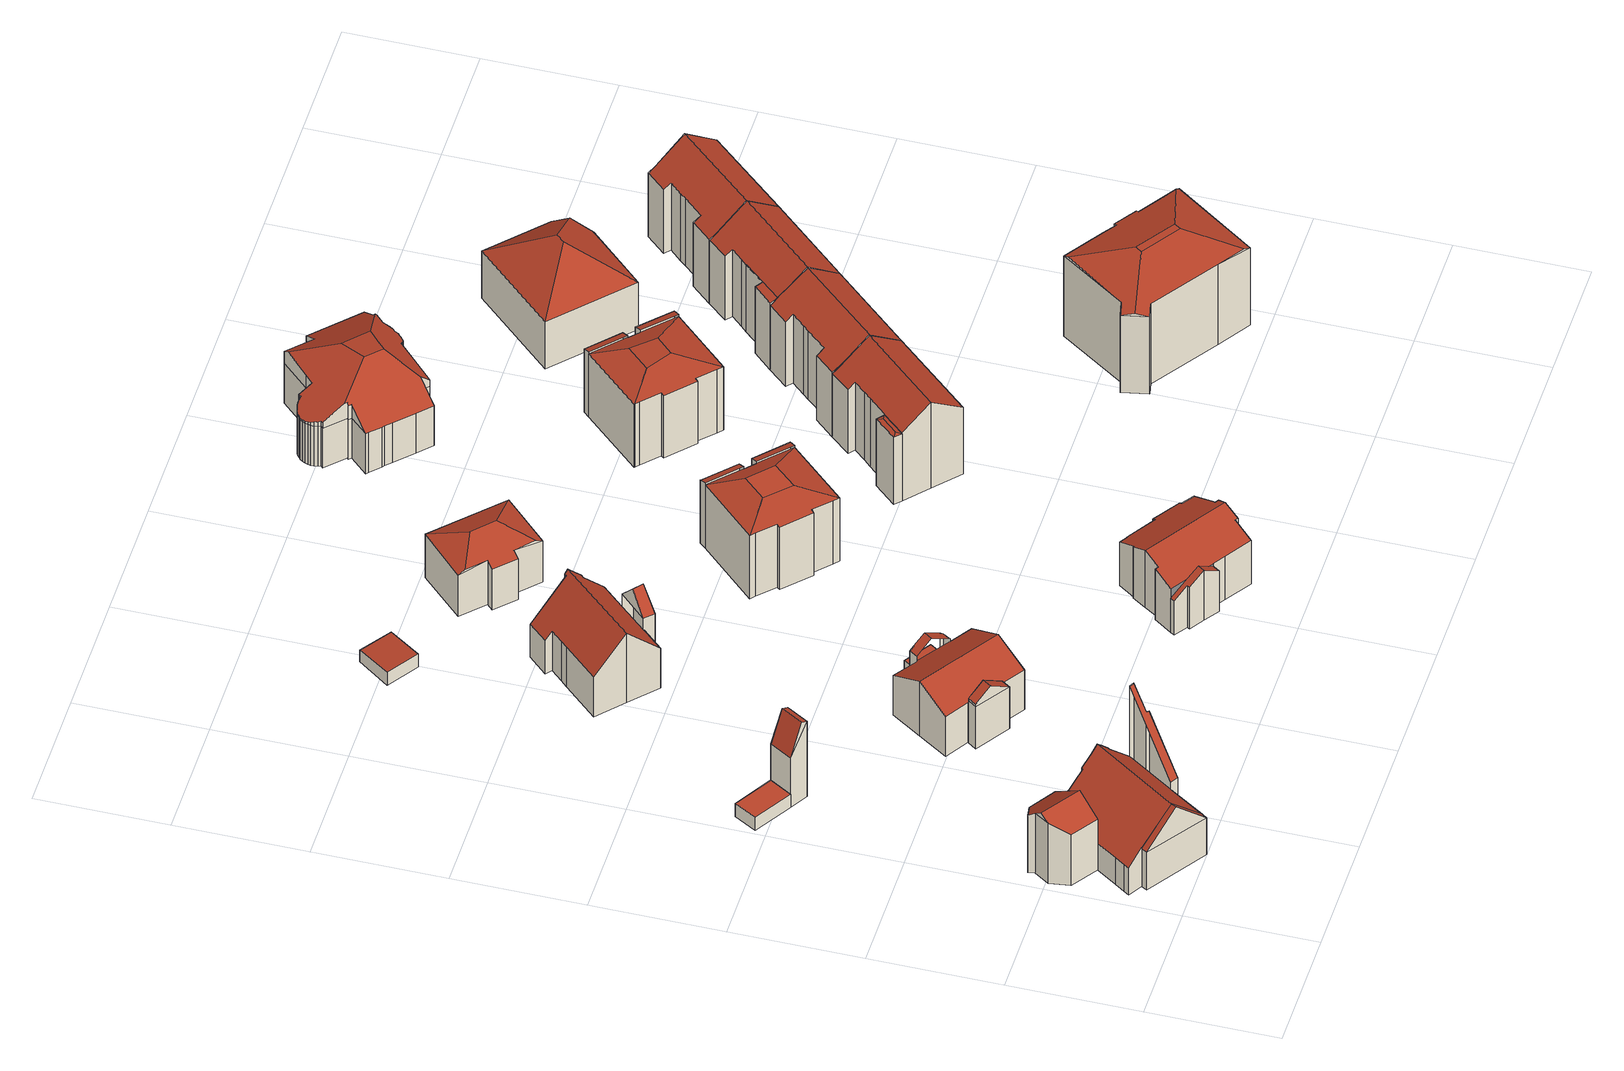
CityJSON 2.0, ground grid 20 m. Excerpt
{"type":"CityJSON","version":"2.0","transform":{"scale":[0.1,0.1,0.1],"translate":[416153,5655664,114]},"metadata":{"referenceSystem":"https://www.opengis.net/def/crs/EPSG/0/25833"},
"CityObjects":{
"building1":{"type":"Building","attributes":{"Gemeindeschluessel":14612000,"Geometrietyp2DReferenz":"3000","function":"31001_9998","roofType":"9999"},"children":["building1-1","building1-2","building1-3","building1-4"]},
"building1-1":{"type":"BuildingPart","attributes":{"Dachtyp_tdc":"tdcGableRoof","Dachneigung":44.86,"QualitaetDacherkennung":56,"Geometrietyp2DReferenz":"3000","measuredHeight":12.57,"roofType":"3100"},"parents":["building1"],"geometry":[{"type":"MultiSurface","lod":"2","boundaries":[[[0,1,2,3]],[[1,4,5,2]],[[4,6,7,5]],[[4,1,8]],[[1,0,9,8]],[[6,4,8,9,10]],[[3,2,5,7,11]]],"semantics":{"surfaces":[{"type":"WallSurface"},{"type":"RoofSurface"},{"type":"GroundSurface"}],"values":[0,0,0,0,1,1,2]}}]},
"building1-2":{"type":"BuildingPart","attributes":{"Dachtyp_tdc":"tdcPolyFlatRoof","Dachneigung":53.74,"QualitaetDacherkennung":17,"Geometrietyp2DReferenz":"3000","measuredHeight":20.42,"roofType":"2100"},"parents":["building1"],"geometry":[{"type":"MultiSurface","lod":"2","boundaries":[[[12,13,14,15,16]],[[13,17,18,14]],[[17,19,20,18]],[[19,21,22,20]],[[21,23,24,25,22]],[[21,19,17,13,12,23]],[[25,15,14,18,20,22]]],"semantics":{"surfaces":[{"type":"WallSurface"},{"type":"RoofSurface"},{"type":"GroundSurface"}],"values":[0,0,0,0,0,1,2]}}]},
"building1-3":{"type":"BuildingPart","attributes":{"Dachtyp_tdc":"tdcFreeFormRoof","Dachneigung":37.56,"QualitaetDacherkennung":56,"Geometrietyp2DReferenz":"3000","measuredHeight":12.49,"roofType":"5000"},"parents":["building1"],"geometry":[{"type":"MultiSurface","lod":"2","boundaries":[[[26,27,28,29,30]],[[27,31,32,28]],[[31,33,34,32]],[[33,35,36,34]],[[35,37,38,36]],[[37,39,40,41,38]],[[26,42,43,31,27]],[[42,39,37,35,33,43]],[[33,31,43]],[[26,39,42]],[[29,28,32,34,36,38,41]]],"semantics":{"surfaces":[{"type":"WallSurface"},{"type":"RoofSurface"},{"type":"GroundSurface"}],"values":[0,0,0,0,0,0,1,1,0,0,2]}}]},
"building1-4":{"type":"BuildingPart","attributes":{"Dachtyp_tdc":"tdcGableRoof","Dachneigung":43.64,"QualitaetDacherkennung":31,"Geometrietyp2DReferenz":"3000","measuredHeight":12.53,"roofType":"3100"},"parents":["building1"],"geometry":[{"type":"MultiSurface","lod":"2","boundaries":[[[44,16,15,45]],[[24,0,3,25]],[[46,47,48,7,6]],[[47,49,50,48]],[[49,51,52,50]],[[51,30,29,52]],[[40,53,54,41]],[[53,55,56,54]],[[55,57,58,56]],[[57,59,60,58]],[[59,61,62,60]],[[61,63,64,62]],[[63,44,45,64]],[[59,57,55,53,40,30,51,49,47,46,65]],[[65,10,0,24,16,44,63,61,59]],[[45,15,25,3,11,7,48,50,52,29,41,54,56,58,60,62,64]]],"semantics":{"surfaces":[{"type":"WallSurface"},{"type":"RoofSurface"},{"type":"GroundSurface"}],"values":[0,0,0,0,0,0,0,0,0,0,0,0,0,1,1,2]}}]},
"building2":{"type":"Building","attributes":{"Dachtyp_tdc":"tdcPolyFlatRoof","Gemeindeschluessel":14612000,"Dachneigung":0,"QualitaetDacherkennung":77,"Geometrietyp2DReferenz":"3000","measuredHeight":2.43,"function":"31001_9998","roofType":"1000"},"geometry":[{"type":"Solid","lod":"2","boundaries":[[[[66,67,68,69]],[[67,70,71,68]],[[70,72,73,71]],[[72,66,69,73]],[[72,70,67,66]],[[69,68,71,73]]]],"semantics":{"surfaces":[{"type":"WallSurface"},{"type":"RoofSurface"},{"type":"GroundSurface"}],"values":[[0,0,0,0,1,2]]}}]},
"building3":{"type":"Building","attributes":{"Dachtyp_tdc":"tdcGableRoof","Gemeindeschluessel":14612000,"Dachneigung":68.81,"QualitaetDacherkennung":16,"Geometrietyp2DReferenz":"3000","measuredHeight":14.89,"function":"31001_9998","roofType":"3100"},"geometry":[{"type":"Solid","lod":"2","boundaries":[[[[74,75,71,73]],[[75,76,77,71]],[[76,78,79,77]],[[78,74,73,79]],[[76,75,80]],[[74,78,81]],[[75,74,81,80]],[[78,76,80,81]],[[73,71,77,79]]]],"semantics":{"surfaces":[{"type":"WallSurface"},{"type":"RoofSurface"},{"type":"GroundSurface"}],"values":[[0,0,0,0,0,0,1,1,2]]}}]},
"building4":{"type":"Building","attributes":{"Gemeindeschluessel":14612000,"Geometrietyp2DReferenz":"3000","function":"31001_9998","roofType":"9999"},"children":["building4-1","building4-2","building4-3","building4-4"]},
"building4-1":{"type":"BuildingPart","attributes":{"Dachtyp_tdc":"tdcGableRoof","Dachneigung":32.58,"QualitaetDacherkennung":54,"Geometrietyp2DReferenz":"3000","measuredHeight":10.27,"roofType":"3100"},"parents":["building4"],"geometry":[{"type":"MultiSurface","lod":"2","boundaries":[[[82,83,84,85,86]],[[87,88,89]],[[87,90,91,88]],[[90,92,93,91]],[[92,94,93]],[[95,96,97]],[[95,82,86,96]],[[98,92,90,87,99]],[[99,83,82,95,98]],[[86,85,100,88,91,93,101,96]]],"semantics":{"surfaces":[{"type":"WallSurface"},{"type":"RoofSurface"},{"type":"GroundSurface"}],"values":[0,0,0,0,0,0,0,1,1,2]}}]},
"building4-2":{"type":"BuildingPart","attributes":{"Dachtyp_tdc":"tdcGableRoof","Dachneigung":33.84,"QualitaetDacherkennung":66,"Geometrietyp2DReferenz":"3000","measuredHeight":10.28,"roofType":"3100"},"parents":["building4"],"geometry":[{"type":"MultiSurface","lod":"2","boundaries":[[[102,103,104,105]],[[103,106,107,104]],[[106,108,109,110,107]],[[102,105,111]],[[102,112,113,103]],[[114,113,112,115]],[[108,115,112,102]],[[106,114,115,108]],[[103,113,114,106]],[[104,107,110,105]]],"semantics":{"surfaces":[{"type":"WallSurface"},{"type":"RoofSurface"},{"type":"GroundSurface"}],"values":[0,0,0,0,1,1,0,0,0,2]}}]},
"building4-3":{"type":"BuildingPart","attributes":{"Dachtyp_tdc":"tdcGableRoof","Dachneigung":28,"QualitaetDacherkennung":68,"Geometrietyp2DReferenz":"3000","measuredHeight":10.53,"roofType":"3100"},"parents":["building4"],"geometry":[{"type":"MultiSurface","lod":"2","boundaries":[[[109,116,117,110]],[[116,118,119,117]],[[118,120,121,119]],[[120,122,123,121]],[[122,124,88,123]],[[124,89,88]],[[84,125,126,85]],[[125,127,128,126]],[[127,129,130,128]],[[129,111,105,130]],[[127,125,84,131,89,124,122,120]],[[120,118,116,109,111,129,127]],[[110,117,119,121,123,88,100,85,126,128,130,105]]],"semantics":{"surfaces":[{"type":"WallSurface"},{"type":"RoofSurface"},{"type":"GroundSurface"}],"values":[0,0,0,0,0,0,0,0,0,0,1,1,2]}}]},
"building4-4":{"type":"BuildingPart","attributes":{"Dachtyp_tdc":"tdcPolyFlatRoof","Dachneigung":0,"QualitaetDacherkennung":33,"Geometrietyp2DReferenz":"3000","measuredHeight":4.81,"roofType":"1000"},"parents":["building4"],"geometry":[{"type":"MultiSurface","lod":"2","boundaries":[[[94,132,133,93]],[[132,134,135,133]],[[134,136,137,135]],[[136,138,139,137]],[[138,97,96,139]],[[140,97,138,136,134,132,94]],[[133,135,137,139,96,101,93]]],"semantics":{"surfaces":[{"type":"WallSurface"},{"type":"RoofSurface"},{"type":"GroundSurface"}],"values":[0,0,0,0,0,1,2]}}]},
"building5":{"type":"Building","attributes":{"Gemeindeschluessel":14612000,"Geometrietyp2DReferenz":"3000","function":"31001_9998","roofType":"9999"},"children":["building5-1","building5-2"]},
"building5-1":{"type":"BuildingPart","attributes":{"Dachtyp_tdc":"tdcGableRoof","Dachneigung":49.48,"QualitaetDacherkennung":59,"Geometrietyp2DReferenz":"3000","measuredHeight":13.09,"roofType":"3100"},"parents":["building5"],"geometry":[{"type":"MultiSurface","lod":"2","boundaries":[[[141,142,143,144,145]],[[142,146,147,143]],[[146,148,149,150,147]],[[146,142,151]],[[141,148,152]],[[142,141,152,151]],[[148,146,151,152]],[[144,143,147,150]]],"semantics":{"surfaces":[{"type":"WallSurface"},{"type":"RoofSurface"},{"type":"GroundSurface"}],"values":[0,0,0,0,0,1,1,2]}}]},
"building5-2":{"type":"BuildingPart","attributes":{"Dachtyp_tdc":"tdcGableRoof","Dachneigung":46.49,"QualitaetDacherkennung":52,"Geometrietyp2DReferenz":"3000","measuredHeight":13.14,"roofType":"3100"},"parents":["building5"],"geometry":[{"type":"MultiSurface","lod":"2","boundaries":[[[153,154,155,156]],[[154,157,158,155]],[[157,159,160,158]],[[159,161,162,160]],[[161,163,164,162]],[[163,165,166,164]],[[165,167,168,166]],[[167,169,170,168]],[[169,171,172,170]],[[171,173,174,172]],[[173,145,144,174]],[[149,175,176,150]],[[175,177,178,176]],[[177,179,180,178]],[[179,181,182,180]],[[181,183,184,182]],[[183,153,156,184]],[[179,177,175,149,145,173,171,169,167,165]],[[165,163,161,159,157,154,153,183,181,179]],[[156,155,158,160,162,164,166,168,170,172,174,144,150,176,178,180,182,184]]],"semantics":{"surfaces":[{"type":"WallSurface"},{"type":"RoofSurface"},{"type":"GroundSurface"}],"values":[0,0,0,0,0,0,0,0,0,0,0,0,0,0,0,0,0,1,1,2]}}]},
"building6":{"type":"Building","attributes":{"Dachtyp_tdc":"tdcPolyFlatRoof","Gemeindeschluessel":14612000,"Dachneigung":3.54,"QualitaetDacherkennung":59,"Geometrietyp2DReferenz":"3000","measuredHeight":2.52,"function":"31001_9998","roofType":"2100"},"geometry":[{"type":"Solid","lod":"2","boundaries":[[[[185,186,187,188]],[[186,189,190,187]],[[189,191,192,190]],[[191,185,188,192]],[[191,189,186,185]],[[188,187,190,192]]]],"semantics":{"surfaces":[{"type":"WallSurface"},{"type":"RoofSurface"},{"type":"GroundSurface"}],"values":[[0,0,0,0,1,2]]}}]},
"building7":{"type":"Building","attributes":{"Gemeindeschluessel":14612000,"Geometrietyp2DReferenz":"3000","function":"31001_9998","roofType":"9999"},"children":["building7-1","building7-2"]},
"building7-1":{"type":"BuildingPart","attributes":{"Dachtyp_tdc":"tdcGableRoof","Dachneigung":30.09,"QualitaetDacherkennung":35,"Geometrietyp2DReferenz":"3000","measuredHeight":9.43,"roofType":"3100"},"parents":["building7"],"geometry":[{"type":"MultiSurface","lod":"2","boundaries":[[[193,194,195,196]],[[197,198,199,200]],[[198,201,202,199]],[[201,203,204,202]],[[203,205,206,204]],[[205,193,196,206]],[[201,198,197,207,208]],[[208,209,194,193,205,203,201]],[[196,195,210,200,199,202,204,206]]],"semantics":{"surfaces":[{"type":"WallSurface"},{"type":"RoofSurface"},{"type":"GroundSurface"}],"values":[0,0,0,0,0,0,1,1,2]}}]},
"building7-2":{"type":"BuildingPart","attributes":{"Dachtyp_tdc":"tdcGableRoof","Dachneigung":22.77,"QualitaetDacherkennung":30,"Geometrietyp2DReferenz":"3000","measuredHeight":10.87,"roofType":"3100"},"parents":["building7"],"geometry":[{"type":"MultiSurface","lod":"2","boundaries":[[[211,212,213,214]],[[212,215,197,200,213]],[[216,217,218,195,194]],[[217,219,220,218]],[[219,221,222,220]],[[221,223,224,222]],[[223,225,226,224]],[[225,227,228,226]],[[227,229,230,228]],[[229,231,232,230]],[[231,233,234,232]],[[233,235,236,234]],[[235,237,238,236]],[[237,239,240,238]],[[239,241,242,240]],[[241,243,244,242]],[[243,245,246,244]],[[245,247,248,246]],[[247,249,250,248]],[[249,251,252,250]],[[251,211,214,252]],[[247,245,243,241,239,237,235,233,231,229,227,225,223,221]],[[221,219,217,216,209,253,207,215,212,211,251,249,247]],[[214,213,200,210,195,218,220,222,224,226,228,230,232,234,236,238,240,242,244,246,248,250,252]]],"semantics":{"surfaces":[{"type":"WallSurface"},{"type":"RoofSurface"},{"type":"GroundSurface"}],"values":[0,0,0,0,0,0,0,0,0,0,0,0,0,0,0,0,0,0,0,0,0,1,1,2]}}]},
"building8":{"type":"Building","attributes":{"Dachtyp_tdc":"tdcFreeFormRoof","Gemeindeschluessel":14612000,"Dachneigung":24.15,"QualitaetDacherkennung":64,"Geometrietyp2DReferenz":"3000","measuredHeight":10.51,"function":"31001_9998","roofType":"5000"},"geometry":[{"type":"Solid","lod":"2","boundaries":[[[[254,255,256,257]],[[255,258,259,256]],[[258,260,261,259]],[[260,262,263,261]],[[262,264,265,263]],[[264,266,267,265]],[[266,268,269,267]],[[268,254,257,269]],[[254,268,270,271]],[[272,273,266,264]],[[270,268,266,273]],[[258,255,271,270,273,272,262,260]],[[255,254,271]],[[264,262,272]],[[257,256,259,261,263,265,267,269]]]],"semantics":{"surfaces":[{"type":"WallSurface"},{"type":"RoofSurface"},{"type":"GroundSurface"}],"values":[[0,0,0,0,0,0,0,0,1,1,1,1,0,0,2]]}}]},
"building9":{"type":"Building","attributes":{"Gemeindeschluessel":14612000,"Geometrietyp2DReferenz":"3000","function":"31001_9998","roofType":"9999"},"children":["building9-1","building9-2","building9-3"]},
"building9-1":{"type":"BuildingPart","attributes":{"Dachtyp_tdc":"tdcPolyFlatRoof","Dachneigung":17.32,"QualitaetDacherkennung":37,"Geometrietyp2DReferenz":"3000","measuredHeight":12.47,"roofType":"2100"},"parents":["building9"],"geometry":[{"type":"MultiSurface","lod":"2","boundaries":[[[274,275,276,277,278]],[[275,279,280,276]],[[279,281,282,280]],[[281,283,284,285,282]],[[281,279,275,274,283]],[[285,277,276,280,282]]],"semantics":{"surfaces":[{"type":"WallSurface"},{"type":"RoofSurface"},{"type":"GroundSurface"}],"values":[0,0,0,0,1,2]}}]},
"building9-2":{"type":"BuildingPart","attributes":{"Dachtyp_tdc":"tdcCutTentRoof","Dachneigung":16.68,"QualitaetDacherkennung":66,"Geometrietyp2DReferenz":"3000","measuredHeight":13.36,"roofType":"9999"},"parents":["building9"],"geometry":[{"type":"MultiSurface","lod":"2","boundaries":[[[286,287,288,289]],[[290,291,292,293]],[[291,294,295,292]],[[294,278,277,295]],[[284,296,297,285]],[[298,299,300,301]],[[299,302,303,300]],[[302,304,305,303]],[[304,286,289,305]],[[278,294,306,307]],[[298,296,284,278,307,308]],[[299,298,308,309]],[[294,291,290,287,286,304,302,299,309,306]],[[309,308,307,306]],[[289,288,293,292,295,277,285,297,301,300,303,305]],[[287,290,293,288]]],"semantics":{"surfaces":[{"type":"WallSurface"},{"type":"RoofSurface"},{"type":"GroundSurface"}],"values":[0,0,0,0,0,0,0,0,0,1,1,1,1,1,2,0]}}]},
"building9-3":{"type":"BuildingPart","attributes":{"Dachtyp_tdc":"tdcPolyFlatRoof","Dachneigung":18.6,"QualitaetDacherkennung":33,"Geometrietyp2DReferenz":"3000","measuredHeight":12.48,"roofType":"2100"},"parents":["building9"],"geometry":[{"type":"MultiSurface","lod":"2","boundaries":[[[310,311,298,301,312]],[[313,314,315,297,296]],[[314,310,312,315]],[[314,313,311,310]],[[312,301,297,315]]],"semantics":{"surfaces":[{"type":"WallSurface"},{"type":"RoofSurface"},{"type":"GroundSurface"}],"values":[0,0,0,1,2]}}]},
"building10":{"type":"Building","attributes":{"Gemeindeschluessel":14612000,"Geometrietyp2DReferenz":"3000","function":"31001_9998","roofType":"9999"},"children":["building10-1","building10-2"]},
"building10-1":{"type":"BuildingPart","attributes":{"Dachtyp_tdc":"tdcFreeFormRoof","Dachneigung":16.41,"QualitaetDacherkennung":30,"Geometrietyp2DReferenz":"3000","measuredHeight":13.02,"roofType":"5000"},"parents":["building10"],"geometry":[{"type":"MultiSurface","lod":"2","boundaries":[[[316,317,318,319]],[[320,321,322,323]],[[321,316,319,322]],[[324,317,316]],[[325,324,316,321]],[[321,320,325]],[[320,317,324,325]],[[319,318,323,322]]],"semantics":{"surfaces":[{"type":"WallSurface"},{"type":"RoofSurface"},{"type":"GroundSurface"}],"values":[0,0,0,1,1,1,1,2]}}]},
"building10-2":{"type":"BuildingPart","attributes":{"Dachtyp_tdc":"tdcGableRoof","Dachneigung":35.14,"QualitaetDacherkennung":75,"Geometrietyp2DReferenz":"3000","measuredHeight":16.41,"roofType":"3100"},"parents":["building10"],"geometry":[{"type":"MultiSurface","lod":"2","boundaries":[[[326,327,328,329]],[[327,330,331,328]],[[330,332,333,331]],[[332,334,335,333]],[[334,336,337,335]],[[336,338,339,337]],[[338,340,341,339]],[[340,342,343,341]],[[342,344,345,343]],[[344,346,320,323,345]],[[347,326,329,318,317]],[[344,342,340,338]],[[338,336,334,332,330,327,326,347,346,344]],[[329,328,331,333,335,337,339,341,343,345,323,318]]],"semantics":{"surfaces":[{"type":"WallSurface"},{"type":"RoofSurface"},{"type":"GroundSurface"}],"values":[0,0,0,0,0,0,0,0,0,0,0,1,1,2]}}]},
"building11":{"type":"Building","attributes":{"Gemeindeschluessel":14612000,"Geometrietyp2DReferenz":"3000","function":"31001_9998","roofType":"9999"},"children":["building11-1","building11-2","building11-3"]},
"building11-1":{"type":"BuildingPart","attributes":{"Dachtyp_tdc":"tdcCutTentRoof","Dachneigung":16.42,"QualitaetDacherkennung":68,"Geometrietyp2DReferenz":"3000","measuredHeight":13.48,"roofType":"9999"},"parents":["building11"],"geometry":[{"type":"MultiSurface","lod":"2","boundaries":[[[348,349,350,351]],[[349,352,353,350]],[[352,354,355,353]],[[354,356,357,355]],[[356,358,359,357]],[[358,360,361,359]],[[362,363,364,365]],[[366,367,368,369]],[[367,370,371,368]],[[370,372,373,371]],[[372,348,351,373]],[[360,358,374,375]],[[366,363,362,360,375,376]],[[367,366,376,377]],[[358,356,354,352,349,348,372,370,367,377,374]],[[377,376,375,374]],[[351,350,353,355,357,359,361,365,364,369,368,371,373]]],"semantics":{"surfaces":[{"type":"WallSurface"},{"type":"RoofSurface"},{"type":"GroundSurface"}],"values":[0,0,0,0,0,0,0,0,0,0,0,1,1,1,1,1,2]}}]},
"building11-2":{"type":"BuildingPart","attributes":{"Dachtyp_tdc":"tdcPolyFlatRoof","Dachneigung":16.12,"QualitaetDacherkennung":37,"Geometrietyp2DReferenz":"3000","measuredHeight":12.43,"roofType":"2100"},"parents":["building11"],"geometry":[{"type":"MultiSurface","lod":"2","boundaries":[[[378,379,362,365,380]],[[381,382,383,361,360]],[[382,378,380,383]],[[382,381,379,378]],[[380,365,361,383]]],"semantics":{"surfaces":[{"type":"WallSurface"},{"type":"RoofSurface"},{"type":"GroundSurface"}],"values":[0,0,0,1,2]}}]},
"building11-3":{"type":"BuildingPart","attributes":{"Dachtyp_tdc":"tdcPolyFlatRoof","Dachneigung":17.96,"QualitaetDacherkennung":37,"Geometrietyp2DReferenz":"3000","measuredHeight":12.45,"roofType":"2100"},"parents":["building11"],"geometry":[{"type":"MultiSurface","lod":"2","boundaries":[[[384,385,386,364,363]],[[385,387,388,386]],[[387,389,366,369,388]],[[389,387,385,384]],[[364,386,388,369]]],"semantics":{"surfaces":[{"type":"WallSurface"},{"type":"RoofSurface"},{"type":"GroundSurface"}],"values":[0,0,0,1,2]}}]},
"building12":{"type":"Building","attributes":{"Dachtyp_tdc":"tdcFreeFormRoof","Gemeindeschluessel":14612000,"Dachneigung":36.89,"QualitaetDacherkennung":25,"Geometrietyp2DReferenz":"3000","measuredHeight":13.63,"function":"31001_9998","roofType":"5000"},"geometry":[{"type":"Solid","lod":"2","boundaries":[[[[390,391,392,393]],[[391,394,395,392]],[[394,396,397,395]],[[396,398,399,397]],[[398,400,401,399]],[[400,402,403,401]],[[402,404,405,403]],[[404,406,407,405]],[[406,408,409,407]],[[408,410,411,409]],[[410,412,413,411]],[[412,414,415,413]],[[414,416,417,415]],[[416,418,419,417]],[[418,420,421,419]],[[420,422,423,421]],[[422,424,425,423]],[[424,426,427,425]],[[426,428,429,427]],[[428,430,431,429]],[[430,432,433,431]],[[432,434,435,433]],[[434,436,437,435]],[[436,438,439,437]],[[438,440,441,439]],[[440,442,443,441]],[[442,444,445,443]],[[444,446,447,445]],[[446,448,449,447]],[[448,450,451,449]],[[450,452,453,451]],[[452,454,455,453]],[[454,456,457,455]],[[456,458,459,457]],[[458,460,461,459]],[[460,462,463,461]],[[462,464,465,463]],[[464,466,467,465]],[[466,468,469,467]],[[468,470,471,469]],[[470,472,473,471]],[[472,474,475,473]],[[474,476,477,475]],[[476,478,479,477]],[[478,480,481,479]],[[480,482,483,481]],[[482,484,485,483]],[[484,486,487,485]],[[486,488,489,487]],[[488,490,491,489]],[[490,390,393,491]],[[492,493,494,495,496,497,498,499,500]],[[501,500,499,502,503,504,505,506,507,508,509,510,511,512,513,514,515,516,517]],[[442,440,438,436,434,432,430,503,502,518,519,520,521,522]],[[497,523,524,525,526,527,528,529,530,531,532,533,534,535,536,537,538,539,540,541,542,519,518,498]],[[502,499,498,518]],[[450,542,541,452]],[[448,520,519,542,450]],[[452,541,540,454]],[[454,540,539,456]],[[456,539,538,458]],[[458,538,537,460]],[[460,537,536,462]],[[462,536,535,464]],[[464,535,534,466]],[[466,534,533,468]],[[468,533,532,470]],[[470,532,531,472]],[[472,531,530,474]],[[488,523,497,496,490]],[[486,524,523,488]],[[444,522,521,446]],[[442,522,444]],[[446,521,520,448]],[[484,525,524,486]],[[482,526,525,484]],[[480,527,526,482]],[[478,528,527,480]],[[476,529,528,478]],[[474,530,529,476]],[[400,517,516,402]],[[398,501,517,400]],[[402,516,515,404]],[[404,515,514,406]],[[406,514,513,408]],[[408,513,512,410]],[[410,512,511,412]],[[412,511,510,414]],[[414,510,509,416]],[[416,509,508,418]],[[418,508,507,420]],[[420,507,506,422]],[[422,506,505,424]],[[424,505,504,426]],[[426,504,503,428]],[[428,503,430]],[[490,496,495,390]],[[390,495,494,391]],[[391,494,493,394]],[[394,493,492,396]],[[396,492,500,501,398]],[[393,392,395,397,399,401,403,405,407,409,411,413,415,417,419,421,423,425,427,429,431,433,435,437,439,441,443,445,447,449,451,453,455,457,459,461,463,465,467,469,471,473,475,477,479,481,483,485,487,489,491]]]],"semantics":{"surfaces":[{"type":"WallSurface"},{"type":"RoofSurface"},{"type":"GroundSurface"}],"values":[[0,0,0,0,0,0,0,0,0,0,0,0,0,0,0,0,0,0,0,0,0,0,0,0,0,0,0,0,0,0,0,0,0,0,0,0,0,0,0,0,0,0,0,0,0,0,0,0,0,0,0,1,1,1,1,1,0,0,0,0,0,0,0,0,0,0,0,0,0,0,0,0,0,0,0,0,0,0,0,0,0,0,0,0,0,0,0,0,0,0,0,0,0,0,0,0,0,0,0,0,0,2]]}}]},
"building13":{"type":"Building","attributes":{"Dachtyp_tdc":"tdcFreeFormRoof","Gemeindeschluessel":14612000,"Dachneigung":33.34,"QualitaetDacherkennung":73,"Geometrietyp2DReferenz":"3000","measuredHeight":16.4,"function":"31001_9998","roofType":"5000"},"geometry":[{"type":"Solid","lod":"2","boundaries":[[[[543,544,545,335]],[[544,546,547,545]],[[546,548,549,547]],[[548,550,551,549]],[[550,552,553,551]],[[552,554,555,553]],[[554,556,557,555]],[[556,558,559,557]],[[558,560,561,559]],[[560,340,341,561]],[[340,562,337,341]],[[562,543,335,337]],[[340,560,563,564]],[[563,558,556,554,552,550,548,546,544,543,562,564]],[[562,340,564]],[[560,558,563]],[[335,545,547,549,551,553,555,557,559,561,341,337]]]],"semantics":{"surfaces":[{"type":"WallSurface"},{"type":"RoofSurface"},{"type":"GroundSurface"}],"values":[[0,0,0,0,0,0,0,0,0,0,0,0,1,1,0,0,2]]}}]},
"building14":{"type":"Building","attributes":{"Dachtyp_tdc":"tdcFreeFormRoof","Gemeindeschluessel":14612000,"Dachneigung":19.45,"QualitaetDacherkennung":51,"Geometrietyp2DReferenz":"3000","measuredHeight":17.76,"function":"31001_9998","roofType":"5000"},"geometry":[{"type":"Solid","lod":"2","boundaries":[[[[565,566,567,568]],[[566,569,570,567]],[[569,571,572,570]],[[571,573,574,572]],[[573,575,576,574]],[[575,577,578,576]],[[577,579,580,578]],[[579,581,582,580]],[[581,583,584,582]],[[583,585,586,584]],[[585,587,588,586]],[[587,589,590,588]],[[565,589,587,585,583,581,591,592,593,594]],[[569,566,594,593,595,596]],[[571,596,595,597,598,575,573]],[[597,592,591,579,577,598]],[[595,593,592,597]],[[566,565,594]],[[577,575,598]],[[571,569,596]],[[581,579,591]],[[590,568,567,570,572,574,576,578,580,582,584,586,588]],[[589,565,568,590]]]],"semantics":{"surfaces":[{"type":"WallSurface"},{"type":"RoofSurface"},{"type":"GroundSurface"}],"values":[[0,0,0,0,0,0,0,0,0,0,0,0,1,1,1,1,1,0,0,0,0,2,0]]}}]},
"building15":{"type":"Building","attributes":{"Gemeindeschluessel":14612000,"Geometrietyp2DReferenz":"3000","function":"31001_9998","roofType":"9999"},"children":["building15-1","building15-2"]},
"building15-1":{"type":"BuildingPart","attributes":{"Dachtyp_tdc":"tdcPolyFlatRoof","Dachneigung":11.39,"QualitaetDacherkennung":33,"Geometrietyp2DReferenz":"3000","measuredHeight":12.98,"roofType":"2100"},"parents":["building15"],"geometry":[{"type":"MultiSurface","lod":"2","boundaries":[[[599,600,557,559,601]],[[600,602,603,557]],[[602,604,605,603]],[[604,606,607,605]],[[606,608,607]],[[604,602,600,599,606]],[[559,557,603,605,607]]],"semantics":{"surfaces":[{"type":"WallSurface"},{"type":"RoofSurface"},{"type":"GroundSurface"}],"values":[0,0,0,0,0,1,2]}}]},
"building15-2":{"type":"BuildingPart","attributes":{"Dachtyp_tdc":"tdcGableRoof","Dachneigung":35.64,"QualitaetDacherkennung":78,"Geometrietyp2DReferenz":"3000","measuredHeight":16.46,"roofType":"3100"},"parents":["building15"],"geometry":[{"type":"MultiSurface","lod":"2","boundaries":[[[608,609,610,607]],[[609,611,612,610]],[[611,613,614,612]],[[613,615,616,614]],[[615,617,618,616]],[[617,619,620,618]],[[619,621,622,620]],[[621,560,561,622]],[[560,623,624,561]],[[623,601,559,624]],[[623,560,621,619]],[[619,617,615,613,611,609,608,601,623]],[[610,612,614,616,618,620,622,561,624,559,607]]],"semantics":{"surfaces":[{"type":"WallSurface"},{"type":"RoofSurface"},{"type":"GroundSurface"}],"values":[0,0,0,0,0,0,0,0,0,0,1,1,2]}}]},
"building16":{"type":"Building","attributes":{"Dachtyp_tdc":"tdcFreeFormRoof","Gemeindeschluessel":14612000,"Dachneigung":35.84,"QualitaetDacherkennung":69,"Geometrietyp2DReferenz":"3000","measuredHeight":14.42,"function":"31001_9998","roofType":"5000"},"geometry":[{"type":"Solid","lod":"2","boundaries":[[[[625,626,627,628]],[[626,629,630,627]],[[629,631,632,630]],[[631,633,634,632]],[[633,625,628,634]],[[625,635,626]],[[636,637,631,629]],[[633,637,636,635,625]],[[635,636,629,626]],[[633,631,637]],[[628,627,630,632,634]]]],"semantics":{"surfaces":[{"type":"WallSurface"},{"type":"RoofSurface"},{"type":"GroundSurface"}],"values":[[0,0,0,0,0,1,1,1,1,0,2]]}}]},
"building17":{"type":"Building","attributes":{"Dachtyp_tdc":"tdcGableRoof","Gemeindeschluessel":14612000,"Dachneigung":35.77,"QualitaetDacherkennung":73,"Geometrietyp2DReferenz":"3000","measuredHeight":16.45,"function":"31001_9998","roofType":"3100"},"geometry":[{"type":"Solid","lod":"2","boundaries":[[[[638,639,640,641]],[[639,642,643,640]],[[642,644,645,643]],[[644,646,647,645]],[[646,648,649,647]],[[648,650,651,649]],[[650,652,653,651]],[[652,654,655,653]],[[654,656,657,655]],[[656,621,622,657]],[[621,619,620,622]],[[619,617,618,620]],[[617,615,616,618]],[[615,638,641,616]],[[619,621,656,654]],[[654,652,650,648,646,644,642,639,638,615,617,619]],[[641,640,643,645,647,649,651,653,655,657,622,620,618,616]]]],"semantics":{"surfaces":[{"type":"WallSurface"},{"type":"RoofSurface"},{"type":"GroundSurface"}],"values":[[0,0,0,0,0,0,0,0,0,0,0,0,0,0,1,1,2]]}}]}
},
"vertices":[
[132,8,74],[126,0,74],[126,0,4],[132,8,4],[35,61,76],[35,61,4],[40,69,76],[40,69,4],[80,31,130],[85,39,130],[84,39,129],[84,39,4],
[217,136,209],[224,132,209],[224,132,4],[217,136,4],[217,136,74],[210,110,172],[210,110,4],[213,107,172],[213,107,4],[179,56,88],[179,56,4],[168,63,88],[168,63,74],[168,63,4],
[56,137,101],[16,164,101],[16,164,4],[56,137,4],[56,137,55],[11,196,119],[11,196,4],[27,219,118],[27,219,4],[25,229,113],[25,229,4],[65,238,90],[65,238,4],[105,212,90],[105,212,55],[105,212,4],[77,169,129],[19,208,129],
[187,157,110],[187,157,4],[40,69,79],[19,82,55],[19,82,4],[24,90,55],[24,90,4],[34,105,55],[34,105,4],[146,184,102],[146,184,4],[148,186,102],[148,186,4],[162,176,119],[162,176,4],[172,170,130],[172,170,4],[180,165,121],[180,165,4],[189,159,110],[189,159,4],[84,39,130],
[4,616,30],[24,650,30],[24,650,5],[4,616,5],[82,615,30],[82,615,5],[62,581,30],[62,581,5],
[62,581,99],[82,615,99],[109,598,149],[109,598,5],[89,565,149],[89,565,5],[100,604,154],[80,570,154],
[374,448,85],[366,436,85],[366,436,81],[366,436,5],[374,448,5],[315,470,90],[315,470,5],[315,470,81],[323,482,90],[323,482,5],[329,478,95],[329,478,5],[329,478,53],[370,451,89],[370,451,5],[370,451,53],[345,467,108],[337,455,108],[337,455,5],[345,467,5],
[304,344,85],[296,331,85],[296,331,5],[304,344,5],[244,365,85],[244,365,5],[253,378,85],[253,378,81],[253,378,5],[304,344,81],[276,363,108],[267,350,108],[244,365,90],[253,378,90],
[253,379,81],[253,379,5],[218,401,81],[218,401,5],[248,447,110],[248,447,5],[279,494,81],[279,494,5],[315,470,80],[399,414,81],[399,414,5],[368,367,110],[368,367,5],[338,321,81],[338,321,5],[337,455,81],
[340,495,53],[340,495,5],[354,486,53],[354,486,5],[366,478,53],[366,478,5],[381,468,53],[381,468,5],[345,467,53],
[311,893,105],[325,881,105],[325,881,6],[311,893,6],[311,893,81],[287,839,103],[287,839,6],[274,852,103],[274,852,81],[274,852,6],[306,861,137],[293,873,137],
[221,956,81],[237,973,81],[237,973,6],[221,956,6],[228,981,69],[228,981,6],[255,1010,69],[255,1010,6],[299,970,132],[299,970,6],[302,973,132],[302,973,6],[306,970,138],[306,970,6],[314,963,127],[314,963,6],[322,955,116],[322,955,6],[318,951,116],[318,951,6],[343,928,81],[343,928,6],[274,851,81],[274,851,6],[244,819,81],[244,819,6],[203,856,138],[203,856,6],[163,893,81],[163,893,6],[211,945,81],[211,945,6],
[147,1186,31],[183,1235,28],[183,1235,6],[147,1186,6],[230,1203,28],[230,1203,6],[194,1154,31],[194,1154,6],
[538,161,70],[542,167,70],[542,167,5],[538,161,5],[608,124,82],[601,114,82],[601,114,5],[608,124,5],[579,129,100],[579,129,5],[556,144,84],[556,144,5],[558,148,84],[558,148,5],[600,129,88],[585,139,100],[569,150,88],[585,139,5],
[666,86,88],[626,112,88],[626,112,5],[666,86,5],[608,124,88],[542,167,88],[561,195,102],[561,195,5],[566,192,102],[566,192,5],[581,215,114],[581,215,5],[595,236,103],[595,236,5],[596,235,103],[596,235,5],[614,261,88],[614,261,5],[627,253,88],[627,253,5],[628,254,87],[628,254,5],[672,226,87],[672,226,5],[675,230,84],[675,230,5],[716,203,84],[716,203,5],[714,199,87],[714,199,5],[732,186,87],[732,186,5],[708,149,107],[708,149,5],[713,146,107],[713,146,5],[704,134,114],[704,134,5],[689,111,103],[689,111,5],[685,114,103],[685,114,5],[585,139,88],
[410,1035,80],[376,1067,85],[376,1067,1],[410,1035,1],[367,1058,79],[367,1058,1],[337,1087,79],[337,1087,1],[346,1096,86],[346,1096,1],[312,1129,80],[312,1129,1],[375,1194,85],[375,1194,1],[472,1101,85],[472,1101,1],[406,1100,106],[402,1043,86],[319,1122,86],[374,1130,106],
[535,836,127],[543,845,123],[543,845,2],[535,836,2],[535,836,123],[545,843,123],[545,843,2],[589,802,123],[589,802,2],[581,793,127],[581,793,123],[581,793,2],
[523,676,121],[483,714,121],[483,714,2],[523,676,2],[486,718,123],[461,742,123],[461,742,2],[486,718,2],[453,749,123],[453,749,2],[596,779,123],[596,779,2],[641,736,123],[560,649,123],[560,649,2],[641,736,2],[552,656,123],[552,656,2],[527,680,123],[527,680,2],[518,748,136],[550,782,136],[586,748,136],[554,713,136],
[650,745,123],[641,736,127],[650,745,2],[596,779,127],[604,788,123],[604,788,2],
[720,641,130],[730,632,130],[730,632,2],[720,641,2],[700,598,130],[690,607,130],[690,607,2],[700,598,2],[720,631,132],[699,608,132],
[755,659,132],[765,670,132],[765,670,2],[755,659,2],[781,688,132],[781,688,2],[772,696,123],[772,696,2],[798,726,123],[798,726,2],[807,717,132],[807,717,2],[843,685,166],[843,685,2],[882,650,129],[882,650,2],[775,531,129],[775,531,2],[736,566,166],[736,566,2],[700,598,132],[730,632,132],
[735,902,121],[694,940,121],[694,940,2],[735,902,2],[697,944,123],[697,944,2],[672,968,123],[672,968,2],[666,973,123],[666,973,2],[665,974,123],[665,974,2],[746,1062,123],[746,1062,2],[792,1019,123],[807,1005,123],[807,1005,2],[792,1019,2],[852,962,123],[771,875,123],[771,875,2],[852,962,2],[763,882,123],[763,882,2],[738,906,123],[738,906,2],[727,973,135],[759,1008,135],[788,974,137],[764,948,137],
[800,1028,123],[792,1019,127],[800,1028,2],[746,1062,127],[754,1071,123],[754,1071,2],
[807,1005,127],[815,1014,123],[815,1014,2],[861,971,123],[861,971,2],[852,962,127],
[690,1441,83],[706,1458,83],[706,1458,7],[690,1441,7],[774,1393,83],[774,1393,7],[758,1376,83],[758,1376,7],[762,1372,83],[762,1372,7],[750,1360,83],[750,1360,7],[751,1355,83],[751,1355,7],[751,1350,83],[751,1350,7],[751,1346,83],[751,1346,7],[749,1342,83],[749,1342,7],[747,1337,83],[747,1337,7],[744,1334,83],[744,1334,7],[741,1331,83],[741,1331,7],[737,1328,83],[737,1328,7],[733,1326,83],[733,1326,7],[729,1325,83],[729,1325,7],[724,1325,83],[724,1325,7],[720,1325,83],[720,1325,7],[664,1268,83],[664,1268,7],[653,1279,83],[653,1279,7],[628,1252,83],[628,1252,7],[607,1272,83],[607,1272,7],[580,1298,83],[580,1298,7],[571,1307,83],[571,1307,7],[567,1310,83],[567,1310,7],[552,1325,83],[552,1325,7],[548,1328,83],[548,1328,7],[573,1355,83],[573,1355,7],[569,1359,83],[569,1359,7],[572,1361,83],[572,1361,7],[543,1389,83],[543,1389,7],[546,1392,83],[546,1392,7],[545,1396,83],[545,1396,7],[544,1401,83],[544,1401,7],[544,1406,83],[544,1406,7],[545,1410,83],[545,1410,7],[546,1415,83],[546,1415,7],[548,1419,83],[548,1419,7],[551,1423,83],[551,1423,7],[555,1426,83],[555,1426,7],[558,1429,83],[558,1429,7],[563,1431,83],[563,1431,7],[567,1432,83],[567,1432,7],[571,1433,83],[571,1433,7],[576,1433,83],[576,1433,7],[581,1432,83],[581,1432,7],[583,1431,83],[583,1431,7],[586,1435,83],[586,1435,7],[602,1420,83],[602,1420,7],[615,1433,83],[615,1433,7],[655,1475,83],[655,1475,7],[758,1376,106],[774,1393,93],[706,1458,93],[690,1441,106],[655,1475,106],[649,1468,112],[658,1394,139],[693,1361,139],[761,1374,106],[762,1372,104],[659,1333,143],[653,1279,110],[664,1268,96],[720,1325,100],[724,1325,97],[729,1325,94],[733,1326,92],[737,1328,91],[741,1331,90],[744,1334,90],[747,1337,91],[749,1342,92],[751,1346,94],[751,1350,97],[751,1355,100],[750,1360,103],[636,1355,143],[569,1364,113],[572,1361,113],[569,1359,110],[573,1355,110],[615,1433,109],[602,1420,108],[586,1435,97],[583,1431,97],[581,1432,95],[576,1433,93],[571,1433,91],[567,1432,90],[563,1431,89],[558,1429,87],[555,1426,87],[551,1423,86],[548,1419,87],[546,1415,87],[545,1410,88],[544,1406,89],[544,1401,91],[545,1396,92],[546,1392,94],[543,1389,94],
[798,726,125],[825,756,125],[825,756,2],[835,748,133],[835,748,2],[862,778,133],[862,778,2],[870,787,133],[870,787,2],[888,807,133],[888,807,2],[878,815,125],[878,815,2],[905,845,125],[905,845,2],[915,837,133],[915,837,2],[989,768,129],[989,768,2],[807,717,133],[951,803,166],[844,684,166],
[1188,393,161],[1249,352,159],[1249,352,8],[1188,393,8],[1164,226,156],[1164,226,8],[1115,258,161],[1115,258,8],[1013,327,161],[1013,327,8],[993,323,156],[993,323,8],[985,363,156],[985,363,8],[1005,367,161],[1005,367,8],[1074,469,161],[1074,469,8],[1134,429,161],[1134,429,8],[1154,415,161],[1154,415,8],[1157,420,159],[1157,420,8],[1190,397,159],[1190,397,8],[1070,462,164],[1093,371,186],[1152,331,186],[1245,355,161],[1146,321,185],[1154,232,161],[1086,361,185],[989,343,161],
[915,837,132],[905,845,129],[915,837,131],[932,874,129],[932,874,2],[941,866,132],[941,866,2],[969,897,132],[969,897,2],[969,897,131],
[978,906,131],[978,906,2],[994,924,131],[994,924,2],[985,932,123],[985,932,2],[1011,962,123],[1011,962,2],[1020,954,131],[1020,954,2],[1057,921,167],[1057,921,2],[1096,886,129],[1096,886,2],[951,804,167],[951,804,2],
[930,1042,96],[819,1145,96],[819,1145,6],[930,1042,6],[933,1268,96],[933,1268,6],[1016,1191,96],[1016,1191,6],[1011,1129,96],[1011,1129,6],[925,1148,151],[936,1160,151],[1014,1164,111],
[1039,993,123],[1048,984,131],[1048,984,2],[1039,993,2],[1075,1014,131],[1075,1014,2],[1082,1023,131],[1082,1023,2],[1100,1042,131],[1100,1042,2],[1091,1050,123],[1091,1050,2],[1118,1080,123],[1118,1080,2],[1127,1072,131],[1127,1072,2],[1164,1040,167],[1164,1040,2],[1202,1005,129],[1202,1005,2]
]}
